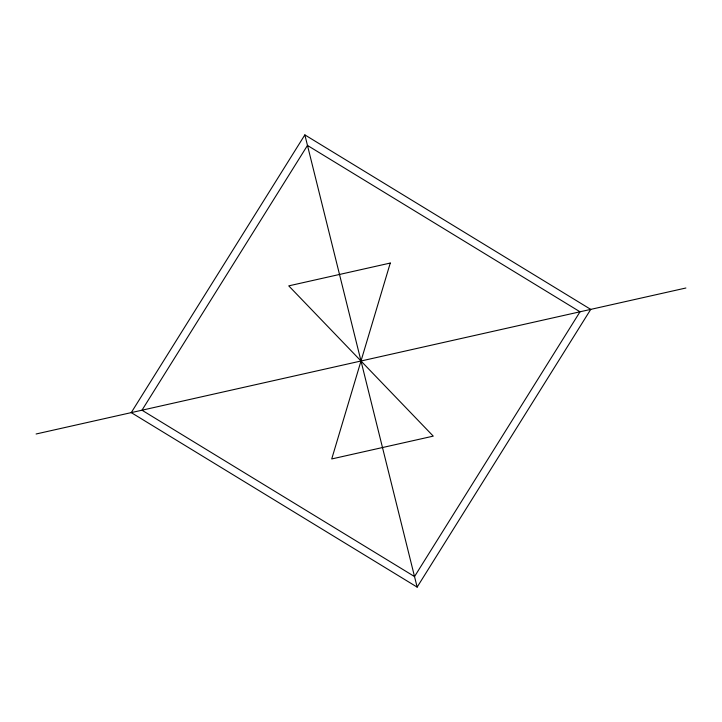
<?xml version="1.0" encoding="UTF-8"?>
<svg xmlns="http://www.w3.org/2000/svg" width="722" height="722" viewBox="0 0 722 722"><rect width="100%" height="100%" fill="white"/><g stroke="black" fill="none" stroke-linecap="round" stroke-linejoin="round"><path stroke-width="1.08" d="M304.855 134.888L131.26 412.614L417.145 587.112L590.74 309.386L304.855 134.888L417.145 587.112M36.1 433.994L685.9 288.006M390.277 263.052L331.723 458.948L433.254 436.133L288.746 285.867L390.277 263.052M307.473 145.438L141.981 410.204L414.527 576.562L580.019 311.796L307.473 145.438"/></g></svg>
